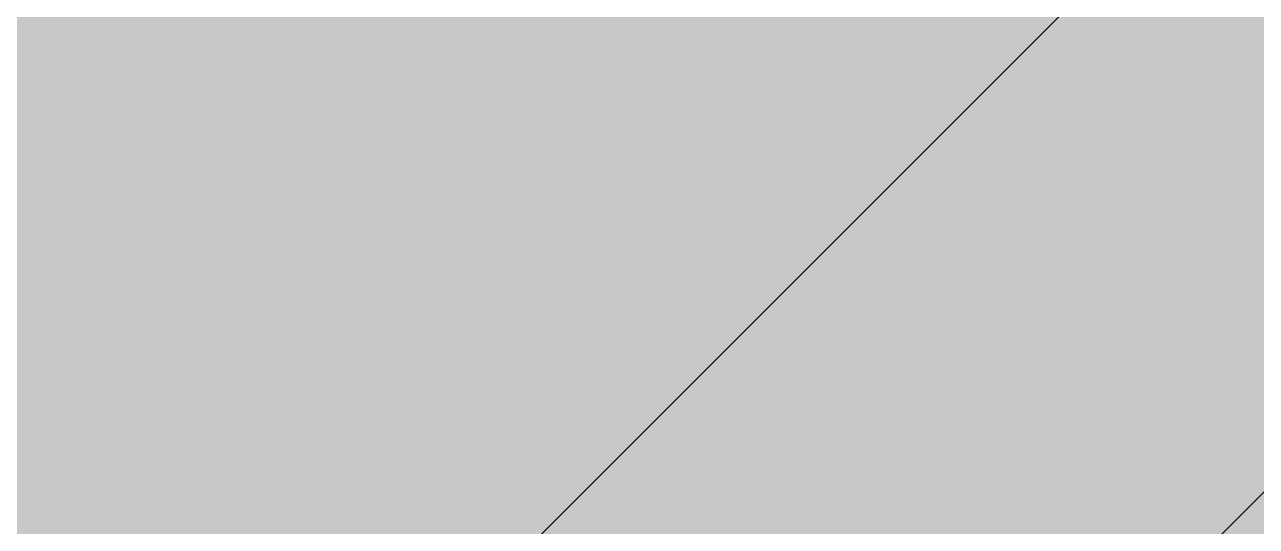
# Model space of a CAD drawing. Header units: inches. Extents: x -11 to 5433, y -4 to 5447.
# Drawn here: x 6.946 to 8.151, y 28.544 to 29.035 of the extents above; entities that cross this region are included whole.
import ezdxf

# ---------------------------------------------------------------- set-up
doc = ezdxf.new("R2010")
doc.units = ezdxf.units.IN
for name, color, linetype in [('Ground', 16, 'Continuous'), ('Top Layer', 1, 'Continuous'), ('Top Paste', 8, 'Continuous'), ('Top Solder', 216, 'Continuous')]:
    doc.layers.add(name, color=color, linetype=linetype)

# ---------------------------------------------------------------- blocks, each defined once
blk = doc.blocks.new('QTH_030_01_L_D_A_K_TR_157')
at = {"layer": 'Top Layer'}
blk.add_hatch(color=1, dxfattribs=at).paths.add_polyline_path([(7.17499962, 0.32000063), (9.714999619999999, 0.32000063), (9.714999619999999, -0.32000063), (7.17499962, -0.32000063)])
at = {"layer": 'Top Paste'}
blk.add_hatch(color=8, dxfattribs=at).paths.add_polyline_path([(7.17499962, 0.32000063), (9.714999619999999, 0.32000063), (9.714999619999999, -0.32000063), (7.17499962, -0.32000063)])
at = {"layer": 'Top Solder'}
blk.add_hatch(color=216, dxfattribs=at).paths.add_polyline_path([(7.07339962, 0.42160063), (9.81659962, 0.42160063), (9.81659962, -0.42160063), (7.07339962, -0.42160063)])

msp = doc.modelspace()

# ---------------------------------------------------------------- linework, layer by layer
at = {"layer": 'Ground'}
for p, q in [((8.69785662, 29.78245504), (7.27968826, 28.36428414)), ((7.612484139999999, 28.03148826), (8.9617296, 29.38073118))]:
    msp.add_line(p, q, dxfattribs=at)
msp.add_lwpolyline([(7.188199999999999, 27.94, 0.2076069, 0.2076069, 0), (8.86425456, 29.61605456, 0.2076069, 0.2076069, 0)], format="xyseb", dxfattribs=at)

# ---------------------------------------------------------------- block references
at = {"rotation": 180}
msp.add_blockref('QTH_030_01_L_D_A_K_TR_157', (15.3105993, 28.85674696), dxfattribs=at)

doc.saveas('drawing.dxf')
